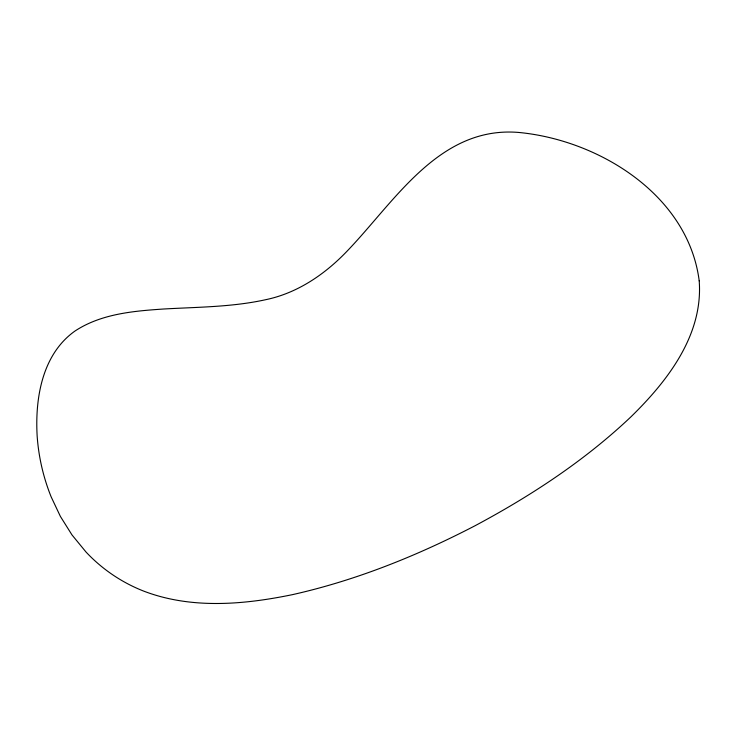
<?xml version="1.0" encoding="UTF-8"?>
<svg xmlns="http://www.w3.org/2000/svg" width="736" height="736" viewBox="0 0 736 736"><rect width="100%" height="100%" fill="white"/><g stroke="black" fill="none" stroke-linecap="round" stroke-linejoin="round"><path stroke-width="1.1" d="M699.2 280.821C703.331 335.046 667.396 381.285 630.706 417.064C584.522 460.745 530.978 495.862 475.051 525.743C417.174 555.781 356.16 580.364 292.404 594.66C243.542 604.734 191.167 609.325 143.594 591.072A158.212 158.212 0 0 1 86.029 552.037L71.981 534.916L60.38 516.405L51.161 496.874A200.321 200.321 0 0 1 37.159 436.126C34.942 398.397 42.09 354.209 75.127 330.933C101.237 313.812 133.308 311.043 163.64 309.01C197.8 307.041 232.328 307.114 265.889 299.653C297.859 292.992 325.524 273.884 347.705 250.498C395.223 200.873 439.502 125.865 518.632 132.443C598.984 139.996 688.151 194.985 699.2 280.821"/></g></svg>
